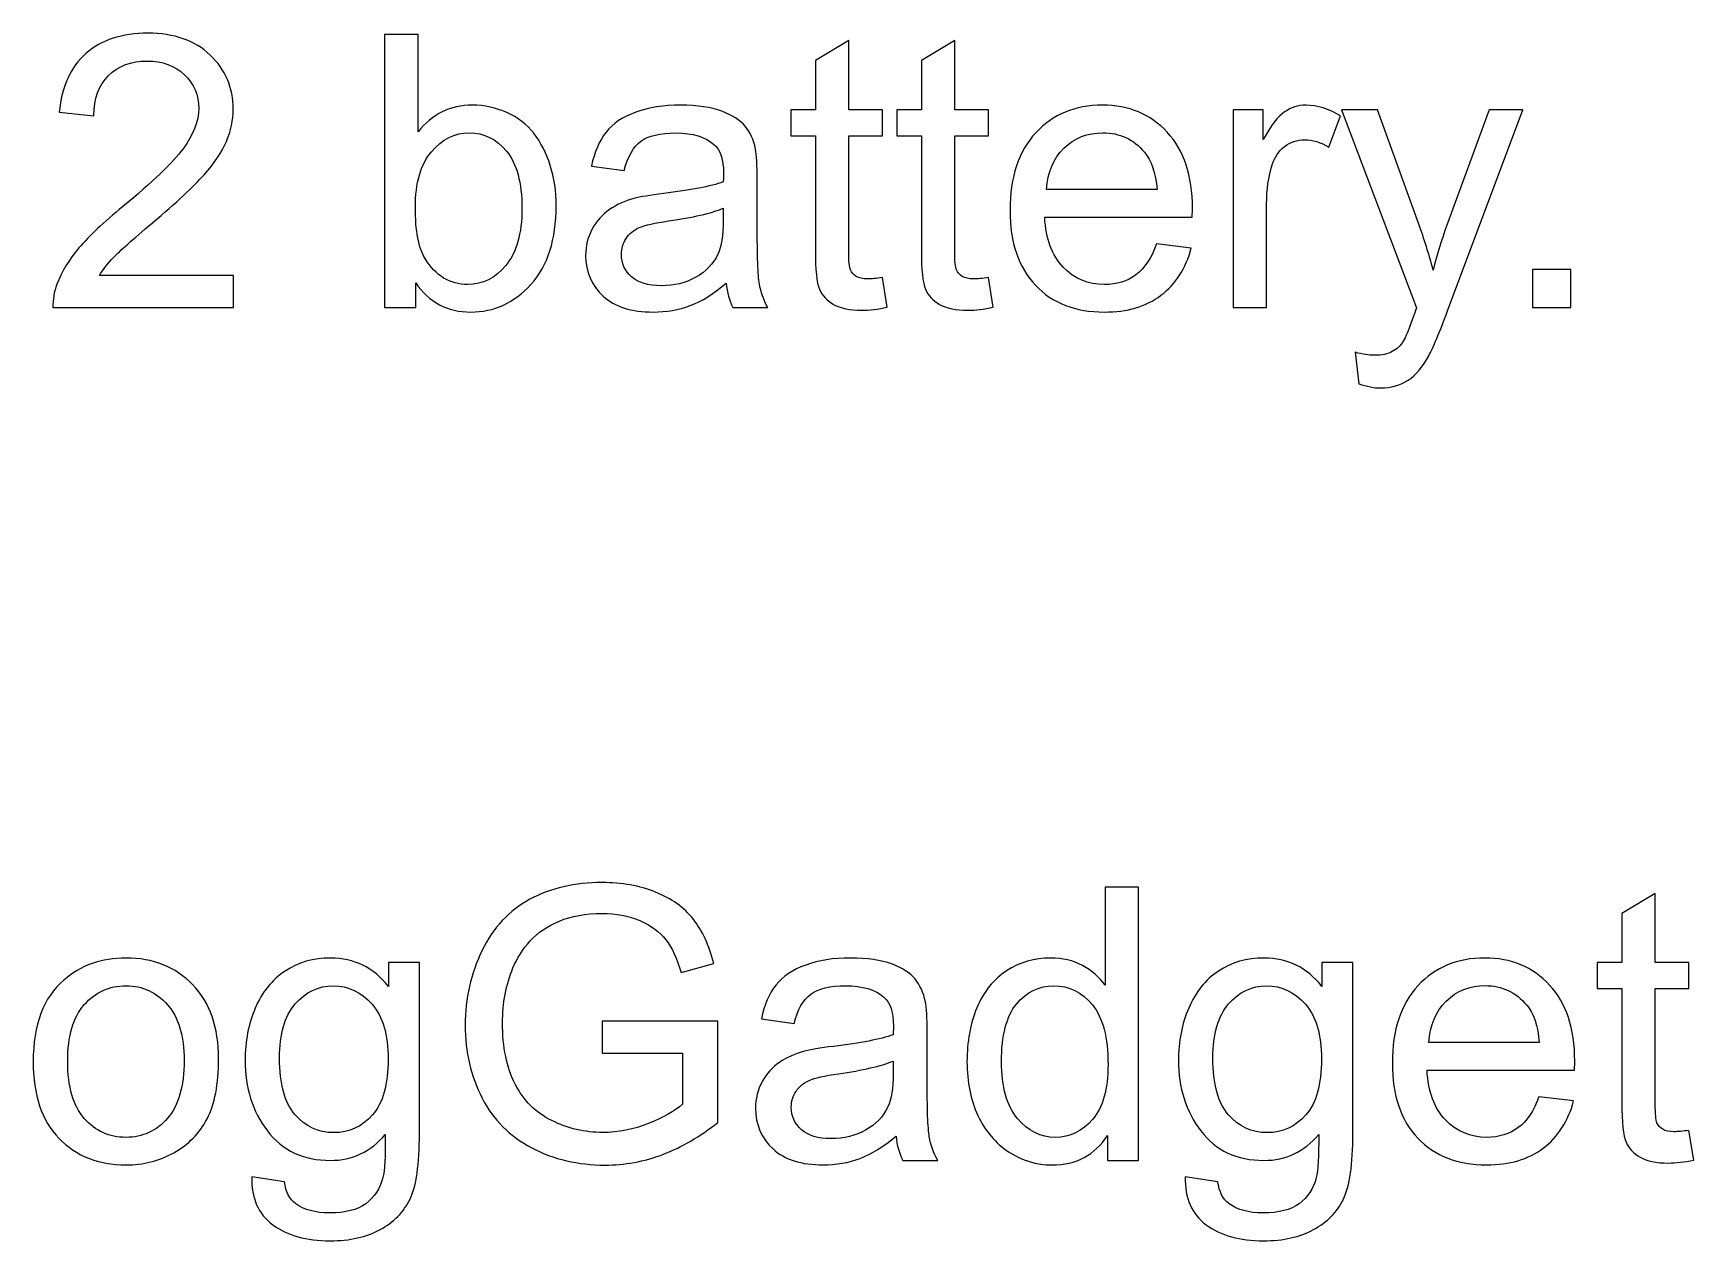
# Model space of a CAD drawing. Header units: centimetres. Extents: x -24.8 to 34.2, y -10 to 25.5.
# Drawn here: x 6.803 to 10.488, y 5.759 to 8.437 of the extents above; entities that cross this region are included whole.
import ezdxf

# ---------------------------------------------------------------- set-up
doc = ezdxf.new("R2010")
doc.units = ezdxf.units.CM
doc.header["$MEASUREMENT"] = 0
doc.layers.add('Layer 1', color=7, linetype='Continuous')

msp = doc.modelspace()

# ---------------------------------------------------------------- linework, layer by layer
at = {"layer": 'Layer 1', "color": 250}
for points, knots in [([(7.24742, 7.90031), (7.24742, 7.90031), (7.24742, 7.82877), (7.24742, 7.82877), (7.24742, 7.82877), (7.24742, 7.82877), (6.84681, 7.82877), (6.84681, 7.82877), (6.84681, 7.82877), (6.84625, 7.84669), (6.84907, 7.86391), (6.85542, 7.88042), (6.85542, 7.88042), (6.86558, 7.90779), (6.88195, 7.9346), (6.90438, 7.96113), (6.90438, 7.96113), (6.92696, 7.98752), (6.95942, 8.01814), (7.00175, 8.05285), (7.00175, 8.05285), (7.06765, 8.1069), (7.11224, 8.14965), (7.13538, 8.18126), (7.13538, 8.18126), (7.15852, 8.21273), (7.1701, 8.24265), (7.1701, 8.27073), (7.1701, 8.27073), (7.1701, 8.30022), (7.15951, 8.32505), (7.13849, 8.34537), (7.13849, 8.34537), (7.11732, 8.36555), (7.0898, 8.37571), (7.05594, 8.37571), (7.05594, 8.37571), (7.0201, 8.37571), (6.99145, 8.36499), (6.97, 8.3434), (6.97, 8.3434), (6.94841, 8.32195), (6.93755, 8.29218), (6.93726, 8.25422), (6.93726, 8.25422), (6.93726, 8.25422), (6.86078, 8.26198), (6.86078, 8.26198), (6.86078, 8.26198), (6.866, 8.31913), (6.88576, 8.36259), (6.91991, 8.3925), (6.91991, 8.3925), (6.95406, 8.42242), (7.00006, 8.43738), (7.05763, 8.43738), (7.05763, 8.43738), (7.11577, 8.43738), (7.16177, 8.42115), (7.19564, 8.38898), (7.19564, 8.38898), (7.22964, 8.35666), (7.24658, 8.31673), (7.24658, 8.26903), (7.24658, 8.26903), (7.24658, 8.24476), (7.24164, 8.22091), (7.23162, 8.19749), (7.23162, 8.19749), (7.22174, 8.17407), (7.20523, 8.14937), (7.18223, 8.12355), (7.18223, 8.12355), (7.15923, 8.09758), (7.12099, 8.06202), (7.06751, 8.01687), (7.06751, 8.01687), (7.02292, 7.97933), (6.99427, 7.95393), (6.98157, 7.94053), (6.98157, 7.94053), (6.96887, 7.92726), (6.95843, 7.91386), (6.9501, 7.90031), (6.9501, 7.90031), (6.9501, 7.90031), (7.24742, 7.90031), (7.24742, 7.90031)], [0, 0, 0, 0, 0.0454545, 0.0454545, 0.0454545, 0.0454545, 0.0909091, 0.0909091, 0.0909091, 0.0909091, 0.1363636, 0.1363636, 0.1363636, 0.1363636, 0.1818182, 0.1818182, 0.1818182, 0.1818182, 0.2272727, 0.2272727, 0.2272727, 0.2272727, 0.2727273, 0.2727273, 0.2727273, 0.2727273, 0.3181818, 0.3181818, 0.3181818, 0.3181818, 0.3636364, 0.3636364, 0.3636364, 0.3636364, 0.4090909, 0.4090909, 0.4090909, 0.4090909, 0.4545455, 0.4545455, 0.4545455, 0.4545455, 0.5, 0.5, 0.5, 0.5, 0.5454545, 0.5454545, 0.5454545, 0.5454545, 0.5909091, 0.5909091, 0.5909091, 0.5909091, 0.6363636, 0.6363636, 0.6363636, 0.6363636, 0.6818182, 0.6818182, 0.6818182, 0.6818182, 0.7272727, 0.7272727, 0.7272727, 0.7272727, 0.7727273, 0.7727273, 0.7727273, 0.7727273, 0.8181818, 0.8181818, 0.8181818, 0.8181818, 0.8636364, 0.8636364, 0.8636364, 0.8636364, 0.9090909, 0.9090909, 0.9090909, 0.9090909, 0.9545455, 0.9545455, 0.9545455, 0.9545455, 1, 1, 1, 1]), ([(7.6517, 7.82877), (7.6517, 7.82877), (7.5827, 7.82877), (7.5827, 7.82877), (7.5827, 7.82877), (7.5827, 7.82877), (7.5827, 8.43484), (7.5827, 8.43484), (7.5827, 8.43484), (7.5827, 8.43484), (7.65706, 8.43484), (7.65706, 8.43484), (7.65706, 8.43484), (7.65706, 8.43484), (7.65706, 8.21866), (7.65706, 8.21866), (7.65706, 8.21866), (7.68853, 8.25803), (7.7286, 8.27778), (7.77729, 8.27778), (7.77729, 8.27778), (7.80438, 8.27778), (7.82992, 8.27228), (7.85405, 8.26141), (7.85405, 8.26141), (7.87818, 8.25055), (7.89794, 8.23517), (7.9136, 8.21555), (7.9136, 8.21555), (7.92912, 8.1958), (7.9414, 8.17209), (7.95015, 8.14415), (7.95015, 8.14415), (7.95904, 8.11635), (7.96341, 8.08658), (7.96341, 8.05497), (7.96341, 8.05497), (7.96341, 7.97962), (7.94478, 7.92148), (7.90753, 7.88042), (7.90753, 7.88042), (7.87042, 7.83935), (7.82569, 7.81889), (7.77362, 7.81889), (7.77362, 7.81889), (7.72183, 7.81889), (7.68119, 7.84048), (7.6517, 7.8838), (7.6517, 7.8838), (7.6517, 7.8838), (7.6517, 7.82877), (7.6517, 7.82877)], [0, 0, 0, 0, 0.0769231, 0.0769231, 0.0769231, 0.0769231, 0.1538462, 0.1538462, 0.1538462, 0.1538462, 0.2307692, 0.2307692, 0.2307692, 0.2307692, 0.3076923, 0.3076923, 0.3076923, 0.3076923, 0.3846154, 0.3846154, 0.3846154, 0.3846154, 0.4615385, 0.4615385, 0.4615385, 0.4615385, 0.5384615, 0.5384615, 0.5384615, 0.5384615, 0.6153846, 0.6153846, 0.6153846, 0.6153846, 0.6923077, 0.6923077, 0.6923077, 0.6923077, 0.7692308, 0.7692308, 0.7692308, 0.7692308, 0.8461538, 0.8461538, 0.8461538, 0.8461538, 0.9230769, 0.9230769, 0.9230769, 0.9230769, 1, 1, 1, 1]), ([(8.6873, 7.89537), (8.6873, 7.89537), (8.69802, 7.82962), (8.69802, 7.82962), (8.69802, 7.82962), (8.67714, 7.82524), (8.65837, 7.82298), (8.64186, 7.82298), (8.64186, 7.82298), (8.61477, 7.82298), (8.59388, 7.82722), (8.57892, 7.83583), (8.57892, 7.83583), (8.56411, 7.84429), (8.55367, 7.85558), (8.5476, 7.86955), (8.5476, 7.86955), (8.54153, 7.88338), (8.53843, 7.91273), (8.53843, 7.95732), (8.53843, 7.95732), (8.53843, 7.95732), (8.53843, 8.20991), (8.53843, 8.20991), (8.53843, 8.20991), (8.53843, 8.20991), (8.48382, 8.20991), (8.48382, 8.20991), (8.48382, 8.20991), (8.48382, 8.20991), (8.48382, 8.26776), (8.48382, 8.26776), (8.48382, 8.26776), (8.48382, 8.26776), (8.53843, 8.26776), (8.53843, 8.26776), (8.53843, 8.26776), (8.53843, 8.26776), (8.53843, 8.37656), (8.53843, 8.37656), (8.53843, 8.37656), (8.53843, 8.37656), (8.61251, 8.42115), (8.61251, 8.42115), (8.61251, 8.42115), (8.61251, 8.42115), (8.61251, 8.26776), (8.61251, 8.26776), (8.61251, 8.26776), (8.61251, 8.26776), (8.6873, 8.26776), (8.6873, 8.26776), (8.6873, 8.26776), (8.6873, 8.26776), (8.6873, 8.20991), (8.6873, 8.20991), (8.6873, 8.20991), (8.6873, 8.20991), (8.61251, 8.20991), (8.61251, 8.20991), (8.61251, 8.20991), (8.61251, 8.20991), (8.61251, 7.95323), (8.61251, 7.95323), (8.61251, 7.95323), (8.61251, 7.93192), (8.61378, 7.91837), (8.61632, 7.91231), (8.61632, 7.91231), (8.619, 7.90624), (8.62323, 7.90144), (8.62916, 7.89777), (8.62916, 7.89777), (8.63509, 7.89425), (8.64355, 7.89241), (8.65456, 7.89241), (8.65456, 7.89241), (8.66289, 7.89241), (8.67375, 7.8934), (8.6873, 7.89537)], [0, 0, 0, 0, 0.05, 0.05, 0.05, 0.05, 0.1, 0.1, 0.1, 0.1, 0.15, 0.15, 0.15, 0.15, 0.2, 0.2, 0.2, 0.2, 0.25, 0.25, 0.25, 0.25, 0.3, 0.3, 0.3, 0.3, 0.35, 0.35, 0.35, 0.35, 0.4, 0.4, 0.4, 0.4, 0.45, 0.45, 0.45, 0.45, 0.5, 0.5, 0.5, 0.5, 0.55, 0.55, 0.55, 0.55, 0.6, 0.6, 0.6, 0.6, 0.65, 0.65, 0.65, 0.65, 0.7, 0.7, 0.7, 0.7, 0.75, 0.75, 0.75, 0.75, 0.8, 0.8, 0.8, 0.8, 0.85, 0.85, 0.85, 0.85, 0.9, 0.9, 0.9, 0.9, 0.95, 0.95, 0.95, 0.95, 1, 1, 1, 1]), ([(8.92253, 7.89537), (8.92253, 7.89537), (8.93325, 7.82962), (8.93325, 7.82962), (8.93325, 7.82962), (8.91237, 7.82524), (8.8936, 7.82298), (8.87709, 7.82298), (8.87709, 7.82298), (8.85, 7.82298), (8.82911, 7.82722), (8.81415, 7.83583), (8.81415, 7.83583), (8.79934, 7.84429), (8.7889, 7.85558), (8.78283, 7.86955), (8.78283, 7.86955), (8.77676, 7.88338), (8.77366, 7.91273), (8.77366, 7.95732), (8.77366, 7.95732), (8.77366, 7.95732), (8.77366, 8.20991), (8.77366, 8.20991), (8.77366, 8.20991), (8.77366, 8.20991), (8.71905, 8.20991), (8.71905, 8.20991), (8.71905, 8.20991), (8.71905, 8.20991), (8.71905, 8.26776), (8.71905, 8.26776), (8.71905, 8.26776), (8.71905, 8.26776), (8.77366, 8.26776), (8.77366, 8.26776), (8.77366, 8.26776), (8.77366, 8.26776), (8.77366, 8.37656), (8.77366, 8.37656), (8.77366, 8.37656), (8.77366, 8.37656), (8.84774, 8.42115), (8.84774, 8.42115), (8.84774, 8.42115), (8.84774, 8.42115), (8.84774, 8.26776), (8.84774, 8.26776), (8.84774, 8.26776), (8.84774, 8.26776), (8.92253, 8.26776), (8.92253, 8.26776), (8.92253, 8.26776), (8.92253, 8.26776), (8.92253, 8.20991), (8.92253, 8.20991), (8.92253, 8.20991), (8.92253, 8.20991), (8.84774, 8.20991), (8.84774, 8.20991), (8.84774, 8.20991), (8.84774, 8.20991), (8.84774, 7.95323), (8.84774, 7.95323), (8.84774, 7.95323), (8.84774, 7.93192), (8.84901, 7.91837), (8.85155, 7.91231), (8.85155, 7.91231), (8.85423, 7.90624), (8.85846, 7.90144), (8.86439, 7.89777), (8.86439, 7.89777), (8.87032, 7.89425), (8.87878, 7.89241), (8.88979, 7.89241), (8.88979, 7.89241), (8.89812, 7.89241), (8.90898, 7.8934), (8.92253, 7.89537)], [0, 0, 0, 0, 0.05, 0.05, 0.05, 0.05, 0.1, 0.1, 0.1, 0.1, 0.15, 0.15, 0.15, 0.15, 0.2, 0.2, 0.2, 0.2, 0.25, 0.25, 0.25, 0.25, 0.3, 0.3, 0.3, 0.3, 0.35, 0.35, 0.35, 0.35, 0.4, 0.4, 0.4, 0.4, 0.45, 0.45, 0.45, 0.45, 0.5, 0.5, 0.5, 0.5, 0.55, 0.55, 0.55, 0.55, 0.6, 0.6, 0.6, 0.6, 0.65, 0.65, 0.65, 0.65, 0.7, 0.7, 0.7, 0.7, 0.75, 0.75, 0.75, 0.75, 0.8, 0.8, 0.8, 0.8, 0.85, 0.85, 0.85, 0.85, 0.9, 0.9, 0.9, 0.9, 0.95, 0.95, 0.95, 0.95, 1, 1, 1, 1]), ([(8.34045, 7.88296), (8.3128, 7.85953), (8.28627, 7.84302), (8.26087, 7.83329), (8.26087, 7.83329), (8.23533, 7.82369), (8.20795, 7.81889), (8.17874, 7.81889), (8.17874, 7.81889), (8.13048, 7.81889), (8.09351, 7.8306), (8.06755, 7.85417), (8.06755, 7.85417), (8.04172, 7.87774), (8.02874, 7.90793), (8.02874, 7.94448), (8.02874, 7.94448), (8.02874, 7.96607), (8.03354, 7.98568), (8.04342, 8.00346), (8.04342, 8.00346), (8.05315, 8.02124), (8.06599, 8.0355), (8.0818, 8.04622), (8.0818, 8.04622), (8.09774, 8.05694), (8.11552, 8.06513), (8.13542, 8.07063), (8.13542, 8.07063), (8.14995, 8.07444), (8.17197, 8.07825), (8.20146, 8.08178), (8.20146, 8.08178), (8.26157, 8.08898), (8.30588, 8.09744), (8.33424, 8.10746), (8.33424, 8.10746), (8.33453, 8.11762), (8.33467, 8.12411), (8.33467, 8.12679), (8.33467, 8.12679), (8.33467, 8.15713), (8.32761, 8.17858), (8.3135, 8.19086), (8.3135, 8.19086), (8.29459, 8.20779), (8.26623, 8.21612), (8.22883, 8.21612), (8.22883, 8.21612), (8.19384, 8.21612), (8.16802, 8.21005), (8.15122, 8.19777), (8.15122, 8.19777), (8.13457, 8.1855), (8.1223, 8.16377), (8.11425, 8.13258), (8.11425, 8.13258), (8.11425, 8.13258), (8.04158, 8.1426), (8.04158, 8.1426), (8.04158, 8.1426), (8.04821, 8.17364), (8.05908, 8.1989), (8.07418, 8.21795), (8.07418, 8.21795), (8.08928, 8.23714), (8.11129, 8.25196), (8.13994, 8.26226), (8.13994, 8.26226), (8.16858, 8.27256), (8.20174, 8.27778), (8.23956, 8.27778), (8.23956, 8.27778), (8.27709, 8.27778), (8.30743, 8.27327), (8.33086, 8.26452), (8.33086, 8.26452), (8.35428, 8.25563), (8.3715, 8.24462), (8.38264, 8.23122), (8.38264, 8.23122), (8.39365, 8.21781), (8.40127, 8.20102), (8.40579, 8.18056), (8.40579, 8.18056), (8.40819, 8.16786), (8.40946, 8.145), (8.40946, 8.11198), (8.40946, 8.11198), (8.40946, 8.11198), (8.40946, 8.01278), (8.40946, 8.01278), (8.40946, 8.01278), (8.40946, 7.94349), (8.41101, 7.89975), (8.41425, 7.88155), (8.41425, 7.88155), (8.41736, 7.8632), (8.42371, 7.84556), (8.43302, 7.82877), (8.43302, 7.82877), (8.43302, 7.82877), (8.35527, 7.82877), (8.35527, 7.82877), (8.35527, 7.82877), (8.34765, 7.84415), (8.34257, 7.86221), (8.34045, 7.88296)], [0, 0, 0, 0, 0.037037, 0.037037, 0.037037, 0.037037, 0.0740741, 0.0740741, 0.0740741, 0.0740741, 0.1111111, 0.1111111, 0.1111111, 0.1111111, 0.1481481, 0.1481481, 0.1481481, 0.1481481, 0.1851852, 0.1851852, 0.1851852, 0.1851852, 0.2222222, 0.2222222, 0.2222222, 0.2222222, 0.2592593, 0.2592593, 0.2592593, 0.2592593, 0.2962963, 0.2962963, 0.2962963, 0.2962963, 0.3333333, 0.3333333, 0.3333333, 0.3333333, 0.3703704, 0.3703704, 0.3703704, 0.3703704, 0.4074074, 0.4074074, 0.4074074, 0.4074074, 0.4444444, 0.4444444, 0.4444444, 0.4444444, 0.4814815, 0.4814815, 0.4814815, 0.4814815, 0.5185185, 0.5185185, 0.5185185, 0.5185185, 0.5555556, 0.5555556, 0.5555556, 0.5555556, 0.5925926, 0.5925926, 0.5925926, 0.5925926, 0.6296296, 0.6296296, 0.6296296, 0.6296296, 0.6666667, 0.6666667, 0.6666667, 0.6666667, 0.7037037, 0.7037037, 0.7037037, 0.7037037, 0.7407407, 0.7407407, 0.7407407, 0.7407407, 0.7777778, 0.7777778, 0.7777778, 0.7777778, 0.8148148, 0.8148148, 0.8148148, 0.8148148, 0.8518519, 0.8518519, 0.8518519, 0.8518519, 0.8888889, 0.8888889, 0.8888889, 0.8888889, 0.9259259, 0.9259259, 0.9259259, 0.9259259, 0.962963, 0.962963, 0.962963, 0.962963, 1, 1, 1, 1]), ([(9.29576, 7.97016), (9.29576, 7.97016), (9.37267, 7.96071), (9.37267, 7.96071), (9.37267, 7.96071), (9.36053, 7.91569), (9.3381, 7.88084), (9.30536, 7.856), (9.30536, 7.856), (9.27248, 7.83131), (9.23057, 7.81889), (9.17963, 7.81889), (9.17963, 7.81889), (9.11542, 7.81889), (9.06448, 7.83865), (9.02695, 7.87816), (9.02695, 7.87816), (8.98927, 7.91767), (8.9705, 7.97313), (8.9705, 8.04453), (8.9705, 8.04453), (8.9705, 8.11847), (8.98955, 8.17576), (9.02751, 8.21654), (9.02751, 8.21654), (9.06561, 8.25732), (9.11486, 8.27778), (9.17554, 8.27778), (9.17554, 8.27778), (9.23424, 8.27778), (9.28222, 8.25774), (9.31933, 8.21781), (9.31933, 8.21781), (9.35658, 8.17788), (9.37521, 8.12157), (9.37521, 8.04918), (9.37521, 8.04918), (9.37521, 8.04467), (9.37507, 8.03804), (9.37478, 8.02929), (9.37478, 8.02929), (9.37478, 8.02929), (9.04741, 8.02929), (9.04741, 8.02929), (9.04741, 8.02929), (9.05009, 7.98103), (9.06378, 7.94406), (9.08833, 7.91852), (9.08833, 7.91852), (9.11288, 7.89283), (9.14336, 7.87999), (9.18005, 7.87999), (9.18005, 7.87999), (9.20729, 7.87999), (9.23057, 7.88719), (9.2499, 7.90158), (9.2499, 7.90158), (9.26923, 7.91583), (9.28447, 7.93869), (9.29576, 7.97016)], [0, 0, 0, 0, 0.0666667, 0.0666667, 0.0666667, 0.0666667, 0.1333333, 0.1333333, 0.1333333, 0.1333333, 0.2, 0.2, 0.2, 0.2, 0.2666667, 0.2666667, 0.2666667, 0.2666667, 0.3333333, 0.3333333, 0.3333333, 0.3333333, 0.4, 0.4, 0.4, 0.4, 0.4666667, 0.4666667, 0.4666667, 0.4666667, 0.5333333, 0.5333333, 0.5333333, 0.5333333, 0.6, 0.6, 0.6, 0.6, 0.6666667, 0.6666667, 0.6666667, 0.6666667, 0.7333333, 0.7333333, 0.7333333, 0.7333333, 0.8, 0.8, 0.8, 0.8, 0.8666667, 0.8666667, 0.8666667, 0.8666667, 0.9333333, 0.9333333, 0.9333333, 0.9333333, 1, 1, 1, 1]), ([(9.46537, 7.82877), (9.46537, 7.82877), (9.46537, 8.26776), (9.46537, 8.26776), (9.46537, 8.26776), (9.46537, 8.26776), (9.53226, 8.26776), (9.53226, 8.26776), (9.53226, 8.26776), (9.53226, 8.26776), (9.53226, 8.2013), (9.53226, 8.2013), (9.53226, 8.2013), (9.54933, 8.23234), (9.56514, 8.25295), (9.57967, 8.26282), (9.57967, 8.26282), (9.59407, 8.2727), (9.61001, 8.27778), (9.62737, 8.27778), (9.62737, 8.27778), (9.65248, 8.27778), (9.67788, 8.26974), (9.70385, 8.25379), (9.70385, 8.25379), (9.70385, 8.25379), (9.67817, 8.18465), (9.67817, 8.18465), (9.67817, 8.18465), (9.6601, 8.19551), (9.6419, 8.20088), (9.6237, 8.20088), (9.6237, 8.20088), (9.60733, 8.20088), (9.5928, 8.19594), (9.57981, 8.1862), (9.57981, 8.1862), (9.56683, 8.17632), (9.55766, 8.16278), (9.55216, 8.14542), (9.55216, 8.14542), (9.54383, 8.11903), (9.53974, 8.09011), (9.53974, 8.05864), (9.53974, 8.05864), (9.53974, 8.05864), (9.53974, 7.82877), (9.53974, 7.82877), (9.53974, 7.82877), (9.53974, 7.82877), (9.46537, 7.82877), (9.46537, 7.82877)], [0, 0, 0, 0, 0.0769231, 0.0769231, 0.0769231, 0.0769231, 0.1538462, 0.1538462, 0.1538462, 0.1538462, 0.2307692, 0.2307692, 0.2307692, 0.2307692, 0.3076923, 0.3076923, 0.3076923, 0.3076923, 0.3846154, 0.3846154, 0.3846154, 0.3846154, 0.4615385, 0.4615385, 0.4615385, 0.4615385, 0.5384615, 0.5384615, 0.5384615, 0.5384615, 0.6153846, 0.6153846, 0.6153846, 0.6153846, 0.6923077, 0.6923077, 0.6923077, 0.6923077, 0.7692308, 0.7692308, 0.7692308, 0.7692308, 0.8461538, 0.8461538, 0.8461538, 0.8461538, 0.9230769, 0.9230769, 0.9230769, 0.9230769, 1, 1, 1, 1]), ([(9.74477, 7.65972), (9.74477, 7.65972), (9.73645, 7.72957), (9.73645, 7.72957), (9.73645, 7.72957), (9.75282, 7.7252), (9.76693, 7.72294), (9.77906, 7.72294), (9.77906, 7.72294), (9.79557, 7.72294), (9.80884, 7.72576), (9.81871, 7.73126), (9.81871, 7.73126), (9.82873, 7.73677), (9.83678, 7.74439), (9.84313, 7.75441), (9.84313, 7.75441), (9.84792, 7.76174), (9.8554, 7.78023), (9.86585, 7.80972), (9.86585, 7.80972), (9.86726, 7.81395), (9.86951, 7.81988), (9.87248, 7.82792), (9.87248, 7.82792), (9.87248, 7.82792), (9.70597, 8.26776), (9.70597, 8.26776), (9.70597, 8.26776), (9.70597, 8.26776), (9.78612, 8.26776), (9.78612, 8.26776), (9.78612, 8.26776), (9.78612, 8.26776), (9.87756, 8.01362), (9.87756, 8.01362), (9.87756, 8.01362), (9.88927, 7.98131), (9.89999, 7.94744), (9.90931, 7.91188), (9.90931, 7.91188), (9.91791, 7.94603), (9.92807, 7.97933), (9.93993, 8.01193), (9.93993, 8.01193), (9.93993, 8.01193), (10.03377, 8.26776), (10.03377, 8.26776), (10.03377, 8.26776), (10.03377, 8.26776), (10.10813, 8.26776), (10.10813, 8.26776), (10.10813, 8.26776), (10.10813, 8.26776), (9.9412, 7.82129), (9.9412, 7.82129), (9.9412, 7.82129), (9.92328, 7.77303), (9.90931, 7.73987), (9.89943, 7.72167), (9.89943, 7.72167), (9.88617, 7.69711), (9.87107, 7.67919), (9.85399, 7.66776), (9.85399, 7.66776), (9.83678, 7.65633), (9.81646, 7.65055), (9.79275, 7.65055), (9.79275, 7.65055), (9.77836, 7.65055), (9.76241, 7.65365), (9.74477, 7.65972)], [0, 0, 0, 0, 0.0555556, 0.0555556, 0.0555556, 0.0555556, 0.1111111, 0.1111111, 0.1111111, 0.1111111, 0.1666667, 0.1666667, 0.1666667, 0.1666667, 0.2222222, 0.2222222, 0.2222222, 0.2222222, 0.2777778, 0.2777778, 0.2777778, 0.2777778, 0.3333333, 0.3333333, 0.3333333, 0.3333333, 0.3888889, 0.3888889, 0.3888889, 0.3888889, 0.4444444, 0.4444444, 0.4444444, 0.4444444, 0.5, 0.5, 0.5, 0.5, 0.5555556, 0.5555556, 0.5555556, 0.5555556, 0.6111111, 0.6111111, 0.6111111, 0.6111111, 0.6666667, 0.6666667, 0.6666667, 0.6666667, 0.7222222, 0.7222222, 0.7222222, 0.7222222, 0.7777778, 0.7777778, 0.7777778, 0.7777778, 0.8333333, 0.8333333, 0.8333333, 0.8333333, 0.8888889, 0.8888889, 0.8888889, 0.8888889, 0.9444444, 0.9444444, 0.9444444, 0.9444444, 1, 1, 1, 1]), ([(7.65085, 8.05158), (7.65085, 7.99895), (7.65805, 7.96099), (7.6723, 7.93757), (7.6723, 7.93757), (7.69573, 7.89918), (7.72748, 7.87999), (7.76741, 7.87999), (7.76741, 7.87999), (7.80001, 7.87999), (7.82809, 7.8941), (7.85179, 7.92247), (7.85179, 7.92247), (7.8755, 7.95069), (7.88735, 7.99274), (7.88735, 8.04876), (7.88735, 8.04876), (7.88735, 8.10605), (7.87592, 8.14838), (7.8532, 8.17562), (7.8532, 8.17562), (7.83049, 8.20285), (7.80297, 8.21654), (7.7708, 8.21654), (7.7708, 8.21654), (7.7382, 8.21654), (7.71012, 8.20243), (7.68641, 8.17421), (7.68641, 8.17421), (7.66271, 8.14599), (7.65085, 8.10506), (7.65085, 8.05158)], [0, 0, 0, 0, 0.125, 0.125, 0.125, 0.125, 0.25, 0.25, 0.25, 0.25, 0.375, 0.375, 0.375, 0.375, 0.5, 0.5, 0.5, 0.5, 0.625, 0.625, 0.625, 0.625, 0.75, 0.75, 0.75, 0.75, 0.875, 0.875, 0.875, 0.875, 1, 1, 1, 1]), ([(9.0515, 8.09053), (9.0515, 8.09053), (9.29661, 8.09053), (9.29661, 8.09053), (9.29661, 8.09053), (9.29336, 8.12736), (9.28391, 8.15516), (9.26853, 8.1735), (9.26853, 8.1735), (9.24482, 8.20215), (9.21406, 8.21654), (9.17638, 8.21654), (9.17638, 8.21654), (9.14224, 8.21654), (9.11345, 8.20511), (9.09017, 8.18225), (9.09017, 8.18225), (9.06688, 8.15939), (9.05404, 8.12877), (9.0515, 8.09053)], [0, 0, 0, 0, 0.2, 0.2, 0.2, 0.2, 0.4, 0.4, 0.4, 0.4, 0.6, 0.6, 0.6, 0.6, 0.8, 0.8, 0.8, 0.8, 1, 1, 1, 1]), ([(8.33424, 8.04918), (8.30715, 8.03804), (8.26665, 8.02872), (8.21275, 8.02096), (8.21275, 8.02096), (8.18213, 8.01659), (8.1604, 8.01165), (8.14784, 8.00615), (8.14784, 8.00615), (8.13514, 8.00064), (8.12526, 7.9926), (8.11849, 7.98187), (8.11849, 7.98187), (8.11157, 7.97129), (8.10804, 7.95958), (8.10804, 7.9466), (8.10804, 7.9466), (8.10804, 7.9267), (8.11566, 7.91019), (8.13062, 7.89693), (8.13062, 7.89693), (8.14558, 7.8838), (8.16759, 7.87717), (8.19652, 7.87717), (8.19652, 7.87717), (8.22517, 7.87717), (8.25071, 7.88338), (8.273, 7.89594), (8.273, 7.89594), (8.2953, 7.9085), (8.31181, 7.92571), (8.32225, 7.94744), (8.32225, 7.94744), (8.33029, 7.96424), (8.33424, 7.98907), (8.33424, 8.02181), (8.33424, 8.02181), (8.33424, 8.02181), (8.33424, 8.04918), (8.33424, 8.04918)], [0, 0, 0, 0, 0.1, 0.1, 0.1, 0.1, 0.2, 0.2, 0.2, 0.2, 0.3, 0.3, 0.3, 0.3, 0.4, 0.4, 0.4, 0.4, 0.5, 0.5, 0.5, 0.5, 0.6, 0.6, 0.6, 0.6, 0.7, 0.7, 0.7, 0.7, 0.8, 0.8, 0.8, 0.8, 0.9, 0.9, 0.9, 0.9, 1, 1, 1, 1]), ([(10.12972, 7.82877), (10.12972, 7.82877), (10.12972, 7.91358), (10.12972, 7.91358), (10.12972, 7.91358), (10.12972, 7.91358), (10.21453, 7.91358), (10.21453, 7.91358), (10.21453, 7.91358), (10.21453, 7.91358), (10.21453, 7.82877), (10.21453, 7.82877), (10.21453, 7.82877), (10.21453, 7.82877), (10.12972, 7.82877), (10.12972, 7.82877)], [0, 0, 0, 0, 0.25, 0.25, 0.25, 0.25, 0.5, 0.5, 0.5, 0.5, 0.75, 0.75, 0.75, 0.75, 1, 1, 1, 1]), ([(8.06557, 6.17482), (8.06557, 6.17482), (8.06557, 6.2458), (8.06557, 6.2458), (8.06557, 6.2458), (8.06557, 6.2458), (8.32224, 6.24622), (8.32224, 6.24622), (8.32224, 6.24622), (8.32224, 6.24622), (8.32224, 6.02143), (8.32224, 6.02143), (8.32224, 6.02143), (8.28287, 5.98997), (8.24223, 5.9664), (8.20033, 5.95046), (8.20033, 5.95046), (8.15842, 5.93465), (8.11538, 5.92675), (8.07135, 5.92675), (8.07135, 5.92675), (8.0118, 5.92675), (7.95762, 5.93945), (7.90907, 5.96499), (7.90907, 5.96499), (7.86039, 5.99039), (7.8237, 6.02736), (7.79887, 6.07548), (7.79887, 6.07548), (7.77403, 6.12374), (7.76161, 6.17764), (7.76161, 6.23719), (7.76161, 6.23719), (7.76161, 6.29617), (7.77403, 6.35121), (7.79873, 6.40229), (7.79873, 6.40229), (7.82328, 6.45351), (7.85884, 6.49147), (7.90512, 6.51631), (7.90512, 6.51631), (7.95141, 6.541), (8.00475, 6.55342), (8.06514, 6.55342), (8.06514, 6.55342), (8.10889, 6.55342), (8.14854, 6.54636), (8.18396, 6.53211), (8.18396, 6.53211), (8.21937, 6.518), (8.24717, 6.49824), (8.26721, 6.47284), (8.26721, 6.47284), (8.28739, 6.44744), (8.30263, 6.41443), (8.31321, 6.37364), (8.31321, 6.37364), (8.31321, 6.37364), (8.24082, 6.35375), (8.24082, 6.35375), (8.24082, 6.35375), (8.23165, 6.38465), (8.22036, 6.40892), (8.20696, 6.42656), (8.20696, 6.42656), (8.19341, 6.4442), (8.17408, 6.45831), (8.14896, 6.46889), (8.14896, 6.46889), (8.12398, 6.47948), (8.09604, 6.48484), (8.06557, 6.48484), (8.06557, 6.48484), (8.02888, 6.48484), (7.99713, 6.47919), (7.97046, 6.46805), (7.97046, 6.46805), (7.94365, 6.4569), (7.9222, 6.44222), (7.90569, 6.42402), (7.90569, 6.42402), (7.88932, 6.40582), (7.87662, 6.38592), (7.86745, 6.36405), (7.86745, 6.36405), (7.85207, 6.32665), (7.8443, 6.28602), (7.8443, 6.24213), (7.8443, 6.24213), (7.8443, 6.18808), (7.85362, 6.14293), (7.87224, 6.10652), (7.87224, 6.10652), (7.89087, 6.07012), (7.91796, 6.04316), (7.95352, 6.02553), (7.95352, 6.02553), (7.98908, 6.00789), (8.02676, 5.999), (8.06669, 5.999), (8.06669, 5.999), (8.10155, 5.999), (8.13541, 6.00577), (8.16843, 6.01918), (8.16843, 6.01918), (8.2016, 6.03244), (8.22657, 6.04669), (8.24365, 6.06193), (8.24365, 6.06193), (8.24365, 6.06193), (8.24365, 6.17482), (8.24365, 6.17482), (8.24365, 6.17482), (8.24365, 6.17482), (8.06557, 6.17482), (8.06557, 6.17482)], [0, 0, 0, 0, 0.0344828, 0.0344828, 0.0344828, 0.0344828, 0.0689655, 0.0689655, 0.0689655, 0.0689655, 0.1034483, 0.1034483, 0.1034483, 0.1034483, 0.137931, 0.137931, 0.137931, 0.137931, 0.1724138, 0.1724138, 0.1724138, 0.1724138, 0.2068966, 0.2068966, 0.2068966, 0.2068966, 0.2413793, 0.2413793, 0.2413793, 0.2413793, 0.2758621, 0.2758621, 0.2758621, 0.2758621, 0.3103448, 0.3103448, 0.3103448, 0.3103448, 0.3448276, 0.3448276, 0.3448276, 0.3448276, 0.3793103, 0.3793103, 0.3793103, 0.3793103, 0.4137931, 0.4137931, 0.4137931, 0.4137931, 0.4482759, 0.4482759, 0.4482759, 0.4482759, 0.4827586, 0.4827586, 0.4827586, 0.4827586, 0.5172414, 0.5172414, 0.5172414, 0.5172414, 0.5517241, 0.5517241, 0.5517241, 0.5517241, 0.5862069, 0.5862069, 0.5862069, 0.5862069, 0.6206897, 0.6206897, 0.6206897, 0.6206897, 0.6551724, 0.6551724, 0.6551724, 0.6551724, 0.6896552, 0.6896552, 0.6896552, 0.6896552, 0.7241379, 0.7241379, 0.7241379, 0.7241379, 0.7586207, 0.7586207, 0.7586207, 0.7586207, 0.7931034, 0.7931034, 0.7931034, 0.7931034, 0.8275862, 0.8275862, 0.8275862, 0.8275862, 0.862069, 0.862069, 0.862069, 0.862069, 0.8965517, 0.8965517, 0.8965517, 0.8965517, 0.9310345, 0.9310345, 0.9310345, 0.9310345, 0.9655172, 0.9655172, 0.9655172, 0.9655172, 1, 1, 1, 1]), ([(9.18668, 5.93705), (9.18668, 5.93705), (9.18668, 5.99251), (9.18668, 5.99251), (9.18668, 5.99251), (9.15888, 5.9489), (9.11796, 5.92717), (9.06391, 5.92717), (9.06391, 5.92717), (9.02892, 5.92717), (8.99675, 5.93677), (8.96739, 5.9561), (8.96739, 5.9561), (8.93804, 5.97529), (8.91533, 6.00224), (8.8991, 6.03696), (8.8991, 6.03696), (8.88301, 6.07153), (8.87497, 6.11118), (8.87497, 6.15619), (8.87497, 6.15619), (8.87497, 6.19994), (8.88231, 6.23973), (8.89684, 6.27543), (8.89684, 6.27543), (8.91152, 6.31113), (8.93339, 6.33851), (8.9626, 6.35742), (8.9626, 6.35742), (8.99181, 6.37647), (9.02454, 6.38606), (9.06067, 6.38606), (9.06067, 6.38606), (9.08706, 6.38606), (9.11062, 6.38042), (9.13122, 6.36927), (9.13122, 6.36927), (9.15197, 6.35812), (9.16876, 6.34359), (9.18174, 6.32567), (9.18174, 6.32567), (9.18174, 6.32567), (9.18174, 6.54312), (9.18174, 6.54312), (9.18174, 6.54312), (9.18174, 6.54312), (9.25568, 6.54312), (9.25568, 6.54312), (9.25568, 6.54312), (9.25568, 6.54312), (9.25568, 5.93705), (9.25568, 5.93705), (9.25568, 5.93705), (9.25568, 5.93705), (9.18668, 5.93705), (9.18668, 5.93705)], [0, 0, 0, 0, 0.0714286, 0.0714286, 0.0714286, 0.0714286, 0.1428571, 0.1428571, 0.1428571, 0.1428571, 0.2142857, 0.2142857, 0.2142857, 0.2142857, 0.2857143, 0.2857143, 0.2857143, 0.2857143, 0.3571429, 0.3571429, 0.3571429, 0.3571429, 0.4285714, 0.4285714, 0.4285714, 0.4285714, 0.5, 0.5, 0.5, 0.5, 0.5714286, 0.5714286, 0.5714286, 0.5714286, 0.6428571, 0.6428571, 0.6428571, 0.6428571, 0.7142857, 0.7142857, 0.7142857, 0.7142857, 0.7857143, 0.7857143, 0.7857143, 0.7857143, 0.8571429, 0.8571429, 0.8571429, 0.8571429, 0.9285714, 0.9285714, 0.9285714, 0.9285714, 1, 1, 1, 1]), ([(10.47698, 6.00365), (10.47698, 6.00365), (10.4877, 5.9379), (10.4877, 5.9379), (10.4877, 5.9379), (10.46682, 5.93352), (10.44805, 5.93126), (10.43154, 5.93126), (10.43154, 5.93126), (10.40445, 5.93126), (10.38356, 5.9355), (10.3686, 5.94411), (10.3686, 5.94411), (10.35379, 5.95257), (10.34335, 5.96386), (10.33728, 5.97783), (10.33728, 5.97783), (10.33121, 5.99166), (10.32811, 6.02101), (10.32811, 6.0656), (10.32811, 6.0656), (10.32811, 6.0656), (10.32811, 6.31819), (10.32811, 6.31819), (10.32811, 6.31819), (10.32811, 6.31819), (10.2735, 6.31819), (10.2735, 6.31819), (10.2735, 6.31819), (10.2735, 6.31819), (10.2735, 6.37604), (10.2735, 6.37604), (10.2735, 6.37604), (10.2735, 6.37604), (10.32811, 6.37604), (10.32811, 6.37604), (10.32811, 6.37604), (10.32811, 6.37604), (10.32811, 6.48484), (10.32811, 6.48484), (10.32811, 6.48484), (10.32811, 6.48484), (10.40219, 6.52943), (10.40219, 6.52943), (10.40219, 6.52943), (10.40219, 6.52943), (10.40219, 6.37604), (10.40219, 6.37604), (10.40219, 6.37604), (10.40219, 6.37604), (10.47698, 6.37604), (10.47698, 6.37604), (10.47698, 6.37604), (10.47698, 6.37604), (10.47698, 6.31819), (10.47698, 6.31819), (10.47698, 6.31819), (10.47698, 6.31819), (10.40219, 6.31819), (10.40219, 6.31819), (10.40219, 6.31819), (10.40219, 6.31819), (10.40219, 6.06151), (10.40219, 6.06151), (10.40219, 6.06151), (10.40219, 6.0402), (10.40346, 6.02665), (10.406, 6.02059), (10.406, 6.02059), (10.40868, 6.01452), (10.41291, 6.00972), (10.41884, 6.00605), (10.41884, 6.00605), (10.42477, 6.00253), (10.43323, 6.00069), (10.44424, 6.00069), (10.44424, 6.00069), (10.45257, 6.00069), (10.46343, 6.00168), (10.47698, 6.00365)], [0, 0, 0, 0, 0.05, 0.05, 0.05, 0.05, 0.1, 0.1, 0.1, 0.1, 0.15, 0.15, 0.15, 0.15, 0.2, 0.2, 0.2, 0.2, 0.25, 0.25, 0.25, 0.25, 0.3, 0.3, 0.3, 0.3, 0.35, 0.35, 0.35, 0.35, 0.4, 0.4, 0.4, 0.4, 0.45, 0.45, 0.45, 0.45, 0.5, 0.5, 0.5, 0.5, 0.55, 0.55, 0.55, 0.55, 0.6, 0.6, 0.6, 0.6, 0.65, 0.65, 0.65, 0.65, 0.7, 0.7, 0.7, 0.7, 0.75, 0.75, 0.75, 0.75, 0.8, 0.8, 0.8, 0.8, 0.85, 0.85, 0.85, 0.85, 0.9, 0.9, 0.9, 0.9, 0.95, 0.95, 0.95, 0.95, 1, 1, 1, 1]), ([(6.80292, 6.15662), (6.80292, 6.2379), (6.8255, 6.29815), (6.87079, 6.33724), (6.87079, 6.33724), (6.90847, 6.36969), (6.95447, 6.38606), (7.0088, 6.38606), (7.0088, 6.38606), (7.0692, 6.38606), (7.11858, 6.36631), (7.15682, 6.32665), (7.15682, 6.32665), (7.19521, 6.28714), (7.21426, 6.23253), (7.21426, 6.16283), (7.21426, 6.16283), (7.21426, 6.10624), (7.20579, 6.06179), (7.18886, 6.02948), (7.18886, 6.02948), (7.17192, 5.99702), (7.14723, 5.9719), (7.11492, 5.95398), (7.11492, 5.95398), (7.08246, 5.93606), (7.04718, 5.92717), (7.0088, 5.92717), (7.0088, 5.92717), (6.94742, 5.92717), (6.89775, 5.94679), (6.85979, 5.9863), (6.85979, 5.9863), (6.82183, 6.02567), (6.80292, 6.08239), (6.80292, 6.15662)], [0, 0, 0, 0, 0.1111111, 0.1111111, 0.1111111, 0.1111111, 0.2222222, 0.2222222, 0.2222222, 0.2222222, 0.3333333, 0.3333333, 0.3333333, 0.3333333, 0.4444444, 0.4444444, 0.4444444, 0.4444444, 0.5555556, 0.5555556, 0.5555556, 0.5555556, 0.6666667, 0.6666667, 0.6666667, 0.6666667, 0.7777778, 0.7777778, 0.7777778, 0.7777778, 0.8888889, 0.8888889, 0.8888889, 0.8888889, 1, 1, 1, 1]), ([(7.28791, 5.90064), (7.28791, 5.90064), (7.3603, 5.88992), (7.3603, 5.88992), (7.3603, 5.88992), (7.36326, 5.86762), (7.37173, 5.8514), (7.38542, 5.8411), (7.38542, 5.8411), (7.4039, 5.82741), (7.42916, 5.82049), (7.46105, 5.82049), (7.46105, 5.82049), (7.49563, 5.82049), (7.52215, 5.82741), (7.54092, 5.8411), (7.54092, 5.8411), (7.55969, 5.85492), (7.57225, 5.87426), (7.57888, 5.89895), (7.57888, 5.89895), (7.58283, 5.91419), (7.58453, 5.94594), (7.58424, 5.99448), (7.58424, 5.99448), (7.55179, 5.95624), (7.51129, 5.93705), (7.46275, 5.93705), (7.46275, 5.93705), (7.40235, 5.93705), (7.35564, 5.95878), (7.32262, 6.00238), (7.32262, 6.00238), (7.28961, 6.04585), (7.27295, 6.0982), (7.27295, 6.15902), (7.27295, 6.15902), (7.27295, 6.20093), (7.28057, 6.23959), (7.29567, 6.27501), (7.29567, 6.27501), (7.31091, 6.31043), (7.33293, 6.3378), (7.36171, 6.35713), (7.36171, 6.35713), (7.3905, 6.37633), (7.42437, 6.38606), (7.46317, 6.38606), (7.46317, 6.38606), (7.51496, 6.38606), (7.55771, 6.36504), (7.5913, 6.32313), (7.5913, 6.32313), (7.5913, 6.32313), (7.5913, 6.37604), (7.5913, 6.37604), (7.5913, 6.37604), (7.5913, 6.37604), (7.66002, 6.37604), (7.66002, 6.37604), (7.66002, 6.37604), (7.66002, 6.37604), (7.66002, 5.9966), (7.66002, 5.9966), (7.66002, 5.9966), (7.66002, 5.9283), (7.65296, 5.87976), (7.63913, 5.85126), (7.63913, 5.85126), (7.62516, 5.82275), (7.60315, 5.80017), (7.57295, 5.78366), (7.57295, 5.78366), (7.54276, 5.76715), (7.50564, 5.75883), (7.46148, 5.75883), (7.46148, 5.75883), (7.40913, 5.75883), (7.36679, 5.77068), (7.33462, 5.79425), (7.33462, 5.79425), (7.30231, 5.81781), (7.28678, 5.85323), (7.28791, 5.90064)], [0, 0, 0, 0, 0.047619, 0.047619, 0.047619, 0.047619, 0.0952381, 0.0952381, 0.0952381, 0.0952381, 0.1428571, 0.1428571, 0.1428571, 0.1428571, 0.1904762, 0.1904762, 0.1904762, 0.1904762, 0.2380952, 0.2380952, 0.2380952, 0.2380952, 0.2857143, 0.2857143, 0.2857143, 0.2857143, 0.3333333, 0.3333333, 0.3333333, 0.3333333, 0.3809524, 0.3809524, 0.3809524, 0.3809524, 0.4285714, 0.4285714, 0.4285714, 0.4285714, 0.4761905, 0.4761905, 0.4761905, 0.4761905, 0.5238095, 0.5238095, 0.5238095, 0.5238095, 0.5714286, 0.5714286, 0.5714286, 0.5714286, 0.6190476, 0.6190476, 0.6190476, 0.6190476, 0.6666667, 0.6666667, 0.6666667, 0.6666667, 0.7142857, 0.7142857, 0.7142857, 0.7142857, 0.7619048, 0.7619048, 0.7619048, 0.7619048, 0.8095238, 0.8095238, 0.8095238, 0.8095238, 0.8571429, 0.8571429, 0.8571429, 0.8571429, 0.9047619, 0.9047619, 0.9047619, 0.9047619, 0.952381, 0.952381, 0.952381, 0.952381, 1, 1, 1, 1]), ([(8.71749, 5.99124), (8.68984, 5.96781), (8.66331, 5.9513), (8.63791, 5.94157), (8.63791, 5.94157), (8.61237, 5.93197), (8.58499, 5.92717), (8.55578, 5.92717), (8.55578, 5.92717), (8.50752, 5.92717), (8.47055, 5.93888), (8.44459, 5.96245), (8.44459, 5.96245), (8.41876, 5.98602), (8.40578, 6.01621), (8.40578, 6.05276), (8.40578, 6.05276), (8.40578, 6.07435), (8.41058, 6.09396), (8.42046, 6.11174), (8.42046, 6.11174), (8.43019, 6.12952), (8.44303, 6.14378), (8.45884, 6.1545), (8.45884, 6.1545), (8.47478, 6.16522), (8.49256, 6.17341), (8.51246, 6.17891), (8.51246, 6.17891), (8.52699, 6.18272), (8.54901, 6.18653), (8.5785, 6.19006), (8.5785, 6.19006), (8.63861, 6.19726), (8.68292, 6.20572), (8.71128, 6.21574), (8.71128, 6.21574), (8.71157, 6.2259), (8.71171, 6.23239), (8.71171, 6.23507), (8.71171, 6.23507), (8.71171, 6.26541), (8.70465, 6.28686), (8.69054, 6.29914), (8.69054, 6.29914), (8.67163, 6.31607), (8.64327, 6.3244), (8.60587, 6.3244), (8.60587, 6.3244), (8.57088, 6.3244), (8.54506, 6.31833), (8.52826, 6.30605), (8.52826, 6.30605), (8.51161, 6.29378), (8.49934, 6.27205), (8.49129, 6.24086), (8.49129, 6.24086), (8.49129, 6.24086), (8.41862, 6.25088), (8.41862, 6.25088), (8.41862, 6.25088), (8.42525, 6.28192), (8.43612, 6.30718), (8.45122, 6.32623), (8.45122, 6.32623), (8.46632, 6.34542), (8.48833, 6.36024), (8.51698, 6.37054), (8.51698, 6.37054), (8.54562, 6.38084), (8.57878, 6.38606), (8.6166, 6.38606), (8.6166, 6.38606), (8.65413, 6.38606), (8.68447, 6.38155), (8.7079, 6.3728), (8.7079, 6.3728), (8.73132, 6.36391), (8.74854, 6.3529), (8.75968, 6.3395), (8.75968, 6.3395), (8.77069, 6.32609), (8.77831, 6.3093), (8.78283, 6.28884), (8.78283, 6.28884), (8.78523, 6.27614), (8.7865, 6.25328), (8.7865, 6.22026), (8.7865, 6.22026), (8.7865, 6.22026), (8.7865, 6.12106), (8.7865, 6.12106), (8.7865, 6.12106), (8.7865, 6.05177), (8.78805, 6.00803), (8.79129, 5.98983), (8.79129, 5.98983), (8.7944, 5.97148), (8.80075, 5.95384), (8.81006, 5.93705), (8.81006, 5.93705), (8.81006, 5.93705), (8.73231, 5.93705), (8.73231, 5.93705), (8.73231, 5.93705), (8.72469, 5.95243), (8.71961, 5.97049), (8.71749, 5.99124)], [0, 0, 0, 0, 0.037037, 0.037037, 0.037037, 0.037037, 0.0740741, 0.0740741, 0.0740741, 0.0740741, 0.1111111, 0.1111111, 0.1111111, 0.1111111, 0.1481481, 0.1481481, 0.1481481, 0.1481481, 0.1851852, 0.1851852, 0.1851852, 0.1851852, 0.2222222, 0.2222222, 0.2222222, 0.2222222, 0.2592593, 0.2592593, 0.2592593, 0.2592593, 0.2962963, 0.2962963, 0.2962963, 0.2962963, 0.3333333, 0.3333333, 0.3333333, 0.3333333, 0.3703704, 0.3703704, 0.3703704, 0.3703704, 0.4074074, 0.4074074, 0.4074074, 0.4074074, 0.4444444, 0.4444444, 0.4444444, 0.4444444, 0.4814815, 0.4814815, 0.4814815, 0.4814815, 0.5185185, 0.5185185, 0.5185185, 0.5185185, 0.5555556, 0.5555556, 0.5555556, 0.5555556, 0.5925926, 0.5925926, 0.5925926, 0.5925926, 0.6296296, 0.6296296, 0.6296296, 0.6296296, 0.6666667, 0.6666667, 0.6666667, 0.6666667, 0.7037037, 0.7037037, 0.7037037, 0.7037037, 0.7407407, 0.7407407, 0.7407407, 0.7407407, 0.7777778, 0.7777778, 0.7777778, 0.7777778, 0.8148148, 0.8148148, 0.8148148, 0.8148148, 0.8518519, 0.8518519, 0.8518519, 0.8518519, 0.8888889, 0.8888889, 0.8888889, 0.8888889, 0.9259259, 0.9259259, 0.9259259, 0.9259259, 0.962963, 0.962963, 0.962963, 0.962963, 1, 1, 1, 1]), ([(9.35911, 5.90064), (9.35911, 5.90064), (9.4315, 5.88992), (9.4315, 5.88992), (9.4315, 5.88992), (9.43446, 5.86762), (9.44293, 5.8514), (9.45662, 5.8411), (9.45662, 5.8411), (9.4751, 5.82741), (9.50036, 5.82049), (9.53225, 5.82049), (9.53225, 5.82049), (9.56683, 5.82049), (9.59335, 5.82741), (9.61212, 5.8411), (9.61212, 5.8411), (9.63089, 5.85492), (9.64345, 5.87426), (9.65008, 5.89895), (9.65008, 5.89895), (9.65403, 5.91419), (9.65573, 5.94594), (9.65544, 5.99448), (9.65544, 5.99448), (9.62299, 5.95624), (9.58249, 5.93705), (9.53395, 5.93705), (9.53395, 5.93705), (9.47355, 5.93705), (9.42684, 5.95878), (9.39382, 6.00238), (9.39382, 6.00238), (9.36081, 6.04585), (9.34415, 6.0982), (9.34415, 6.15902), (9.34415, 6.15902), (9.34415, 6.20093), (9.35177, 6.23959), (9.36687, 6.27501), (9.36687, 6.27501), (9.38211, 6.31043), (9.40413, 6.3378), (9.43291, 6.35713), (9.43291, 6.35713), (9.4617, 6.37633), (9.49557, 6.38606), (9.53437, 6.38606), (9.53437, 6.38606), (9.58616, 6.38606), (9.62891, 6.36504), (9.6625, 6.32313), (9.6625, 6.32313), (9.6625, 6.32313), (9.6625, 6.37604), (9.6625, 6.37604), (9.6625, 6.37604), (9.6625, 6.37604), (9.73122, 6.37604), (9.73122, 6.37604), (9.73122, 6.37604), (9.73122, 6.37604), (9.73122, 5.9966), (9.73122, 5.9966), (9.73122, 5.9966), (9.73122, 5.9283), (9.72416, 5.87976), (9.71033, 5.85126), (9.71033, 5.85126), (9.69636, 5.82275), (9.67435, 5.80017), (9.64415, 5.78366), (9.64415, 5.78366), (9.61396, 5.76715), (9.57684, 5.75883), (9.53268, 5.75883), (9.53268, 5.75883), (9.48033, 5.75883), (9.43799, 5.77068), (9.40582, 5.79425), (9.40582, 5.79425), (9.37351, 5.81781), (9.35798, 5.85323), (9.35911, 5.90064)], [0, 0, 0, 0, 0.047619, 0.047619, 0.047619, 0.047619, 0.0952381, 0.0952381, 0.0952381, 0.0952381, 0.1428571, 0.1428571, 0.1428571, 0.1428571, 0.1904762, 0.1904762, 0.1904762, 0.1904762, 0.2380952, 0.2380952, 0.2380952, 0.2380952, 0.2857143, 0.2857143, 0.2857143, 0.2857143, 0.3333333, 0.3333333, 0.3333333, 0.3333333, 0.3809524, 0.3809524, 0.3809524, 0.3809524, 0.4285714, 0.4285714, 0.4285714, 0.4285714, 0.4761905, 0.4761905, 0.4761905, 0.4761905, 0.5238095, 0.5238095, 0.5238095, 0.5238095, 0.5714286, 0.5714286, 0.5714286, 0.5714286, 0.6190476, 0.6190476, 0.6190476, 0.6190476, 0.6666667, 0.6666667, 0.6666667, 0.6666667, 0.7142857, 0.7142857, 0.7142857, 0.7142857, 0.7619048, 0.7619048, 0.7619048, 0.7619048, 0.8095238, 0.8095238, 0.8095238, 0.8095238, 0.8571429, 0.8571429, 0.8571429, 0.8571429, 0.9047619, 0.9047619, 0.9047619, 0.9047619, 0.952381, 0.952381, 0.952381, 0.952381, 1, 1, 1, 1]), ([(10.1441, 6.07844), (10.1441, 6.07844), (10.22101, 6.06899), (10.22101, 6.06899), (10.22101, 6.06899), (10.20887, 6.02397), (10.18644, 5.98912), (10.1537, 5.96428), (10.1537, 5.96428), (10.12082, 5.93959), (10.07891, 5.92717), (10.02797, 5.92717), (10.02797, 5.92717), (9.96376, 5.92717), (9.91282, 5.94693), (9.87529, 5.98644), (9.87529, 5.98644), (9.83761, 6.02595), (9.81884, 6.08141), (9.81884, 6.15281), (9.81884, 6.15281), (9.81884, 6.22675), (9.83789, 6.28404), (9.87585, 6.32482), (9.87585, 6.32482), (9.91395, 6.3656), (9.9632, 6.38606), (10.02388, 6.38606), (10.02388, 6.38606), (10.08258, 6.38606), (10.13056, 6.36602), (10.16767, 6.32609), (10.16767, 6.32609), (10.20492, 6.28616), (10.22355, 6.22985), (10.22355, 6.15746), (10.22355, 6.15746), (10.22355, 6.15295), (10.22341, 6.14632), (10.22312, 6.13757), (10.22312, 6.13757), (10.22312, 6.13757), (9.89575, 6.13757), (9.89575, 6.13757), (9.89575, 6.13757), (9.89843, 6.08931), (9.91212, 6.05234), (9.93667, 6.0268), (9.93667, 6.0268), (9.96122, 6.00111), (9.9917, 5.98827), (10.02839, 5.98827), (10.02839, 5.98827), (10.05563, 5.98827), (10.07891, 5.99547), (10.09824, 6.00986), (10.09824, 6.00986), (10.11757, 6.02411), (10.13281, 6.04697), (10.1441, 6.07844)], [0, 0, 0, 0, 0.0666667, 0.0666667, 0.0666667, 0.0666667, 0.1333333, 0.1333333, 0.1333333, 0.1333333, 0.2, 0.2, 0.2, 0.2, 0.2666667, 0.2666667, 0.2666667, 0.2666667, 0.3333333, 0.3333333, 0.3333333, 0.3333333, 0.4, 0.4, 0.4, 0.4, 0.4666667, 0.4666667, 0.4666667, 0.4666667, 0.5333333, 0.5333333, 0.5333333, 0.5333333, 0.6, 0.6, 0.6, 0.6, 0.6666667, 0.6666667, 0.6666667, 0.6666667, 0.7333333, 0.7333333, 0.7333333, 0.7333333, 0.8, 0.8, 0.8, 0.8, 0.8666667, 0.8666667, 0.8666667, 0.8666667, 0.9333333, 0.9333333, 0.9333333, 0.9333333, 1, 1, 1, 1]), ([(6.8794, 6.15662), (6.8794, 6.10031), (6.89168, 6.05826), (6.91623, 6.03032), (6.91623, 6.03032), (6.94079, 6.00224), (6.97169, 5.98827), (7.0088, 5.98827), (7.0088, 5.98827), (7.04577, 5.98827), (7.07653, 6.00238), (7.10109, 6.03046), (7.10109, 6.03046), (7.1255, 6.05855), (7.13777, 6.10144), (7.13777, 6.15902), (7.13777, 6.15902), (7.13777, 6.21334), (7.1255, 6.25455), (7.1008, 6.28249), (7.1008, 6.28249), (7.07611, 6.31043), (7.04549, 6.3244), (7.0088, 6.3244), (7.0088, 6.3244), (6.97169, 6.3244), (6.94079, 6.31043), (6.91623, 6.28263), (6.91623, 6.28263), (6.89168, 6.25483), (6.8794, 6.21278), (6.8794, 6.15662)], [0, 0, 0, 0, 0.125, 0.125, 0.125, 0.125, 0.25, 0.25, 0.25, 0.25, 0.375, 0.375, 0.375, 0.375, 0.5, 0.5, 0.5, 0.5, 0.625, 0.625, 0.625, 0.625, 0.75, 0.75, 0.75, 0.75, 0.875, 0.875, 0.875, 0.875, 1, 1, 1, 1]), ([(7.34944, 6.16438), (7.34944, 6.10681), (7.36087, 6.06475), (7.38387, 6.03837), (7.38387, 6.03837), (7.40673, 6.01184), (7.43537, 5.99872), (7.4698, 5.99872), (7.4698, 5.99872), (7.50395, 5.99872), (7.5326, 6.01184), (7.55574, 6.03808), (7.55574, 6.03808), (7.57888, 6.06447), (7.59045, 6.10568), (7.59045, 6.16198), (7.59045, 6.16198), (7.59045, 6.21574), (7.5786, 6.25624), (7.55475, 6.28348), (7.55475, 6.28348), (7.5309, 6.31071), (7.50212, 6.3244), (7.46853, 6.3244), (7.46853, 6.3244), (7.43551, 6.3244), (7.40743, 6.31099), (7.38415, 6.28404), (7.38415, 6.28404), (7.36101, 6.25723), (7.34944, 6.21729), (7.34944, 6.16438)], [0, 0, 0, 0, 0.125, 0.125, 0.125, 0.125, 0.25, 0.25, 0.25, 0.25, 0.375, 0.375, 0.375, 0.375, 0.5, 0.5, 0.5, 0.5, 0.625, 0.625, 0.625, 0.625, 0.75, 0.75, 0.75, 0.75, 0.875, 0.875, 0.875, 0.875, 1, 1, 1, 1]), ([(8.95145, 6.15619), (8.95145, 6.09989), (8.9633, 6.05784), (8.98701, 6.03004), (8.98701, 6.03004), (9.01072, 6.00224), (9.03866, 5.98827), (9.07097, 5.98827), (9.07097, 5.98827), (9.10342, 5.98827), (9.13108, 6.00168), (9.1538, 6.02821), (9.1538, 6.02821), (9.17652, 6.05474), (9.18795, 6.09538), (9.18795, 6.14998), (9.18795, 6.14998), (9.18795, 6.2101), (9.17638, 6.25412), (9.15324, 6.28221), (9.15324, 6.28221), (9.13009, 6.31043), (9.10159, 6.3244), (9.06758, 6.3244), (9.06758, 6.3244), (9.03456, 6.3244), (9.00691, 6.31085), (8.98475, 6.2839), (8.98475, 6.2839), (8.9626, 6.25695), (8.95145, 6.21433), (8.95145, 6.15619)], [0, 0, 0, 0, 0.125, 0.125, 0.125, 0.125, 0.25, 0.25, 0.25, 0.25, 0.375, 0.375, 0.375, 0.375, 0.5, 0.5, 0.5, 0.5, 0.625, 0.625, 0.625, 0.625, 0.75, 0.75, 0.75, 0.75, 0.875, 0.875, 0.875, 0.875, 1, 1, 1, 1]), ([(9.42064, 6.16438), (9.42064, 6.10681), (9.43207, 6.06475), (9.45507, 6.03837), (9.45507, 6.03837), (9.47793, 6.01184), (9.50657, 5.99872), (9.541, 5.99872), (9.541, 5.99872), (9.57515, 5.99872), (9.6038, 6.01184), (9.62694, 6.03808), (9.62694, 6.03808), (9.65008, 6.06447), (9.66165, 6.10568), (9.66165, 6.16198), (9.66165, 6.16198), (9.66165, 6.21574), (9.6498, 6.25624), (9.62595, 6.28348), (9.62595, 6.28348), (9.6021, 6.31071), (9.57332, 6.3244), (9.53973, 6.3244), (9.53973, 6.3244), (9.50671, 6.3244), (9.47863, 6.31099), (9.45535, 6.28404), (9.45535, 6.28404), (9.43221, 6.25723), (9.42064, 6.21729), (9.42064, 6.16438)], [0, 0, 0, 0, 0.125, 0.125, 0.125, 0.125, 0.25, 0.25, 0.25, 0.25, 0.375, 0.375, 0.375, 0.375, 0.5, 0.5, 0.5, 0.5, 0.625, 0.625, 0.625, 0.625, 0.75, 0.75, 0.75, 0.75, 0.875, 0.875, 0.875, 0.875, 1, 1, 1, 1]), ([(9.89984, 6.19881), (9.89984, 6.19881), (10.14495, 6.19881), (10.14495, 6.19881), (10.14495, 6.19881), (10.1417, 6.23564), (10.13225, 6.26344), (10.11687, 6.28178), (10.11687, 6.28178), (10.09316, 6.31043), (10.0624, 6.32482), (10.02472, 6.32482), (10.02472, 6.32482), (9.99058, 6.32482), (9.96179, 6.31339), (9.93851, 6.29053), (9.93851, 6.29053), (9.91522, 6.26767), (9.90238, 6.23705), (9.89984, 6.19881)], [0, 0, 0, 0, 0.2, 0.2, 0.2, 0.2, 0.4, 0.4, 0.4, 0.4, 0.6, 0.6, 0.6, 0.6, 0.8, 0.8, 0.8, 0.8, 1, 1, 1, 1]), ([(8.71128, 6.15746), (8.68419, 6.14632), (8.64369, 6.137), (8.58979, 6.12924), (8.58979, 6.12924), (8.55917, 6.12487), (8.53744, 6.11993), (8.52488, 6.11443), (8.52488, 6.11443), (8.51218, 6.10892), (8.5023, 6.10088), (8.49553, 6.09015), (8.49553, 6.09015), (8.48861, 6.07957), (8.48508, 6.06786), (8.48508, 6.05488), (8.48508, 6.05488), (8.48508, 6.03498), (8.4927, 6.01847), (8.50766, 6.00521), (8.50766, 6.00521), (8.52262, 5.99208), (8.54463, 5.98545), (8.57356, 5.98545), (8.57356, 5.98545), (8.60221, 5.98545), (8.62775, 5.99166), (8.65004, 6.00422), (8.65004, 6.00422), (8.67234, 6.01678), (8.68885, 6.03399), (8.69929, 6.05572), (8.69929, 6.05572), (8.70733, 6.07252), (8.71128, 6.09735), (8.71128, 6.13009), (8.71128, 6.13009), (8.71128, 6.13009), (8.71128, 6.15746), (8.71128, 6.15746)], [0, 0, 0, 0, 0.1, 0.1, 0.1, 0.1, 0.2, 0.2, 0.2, 0.2, 0.3, 0.3, 0.3, 0.3, 0.4, 0.4, 0.4, 0.4, 0.5, 0.5, 0.5, 0.5, 0.6, 0.6, 0.6, 0.6, 0.7, 0.7, 0.7, 0.7, 0.8, 0.8, 0.8, 0.8, 0.9, 0.9, 0.9, 0.9, 1, 1, 1, 1])]:
    msp.add_open_spline(points, degree=3, knots=knots, dxfattribs=at)

doc.saveas('drawing.dxf')
